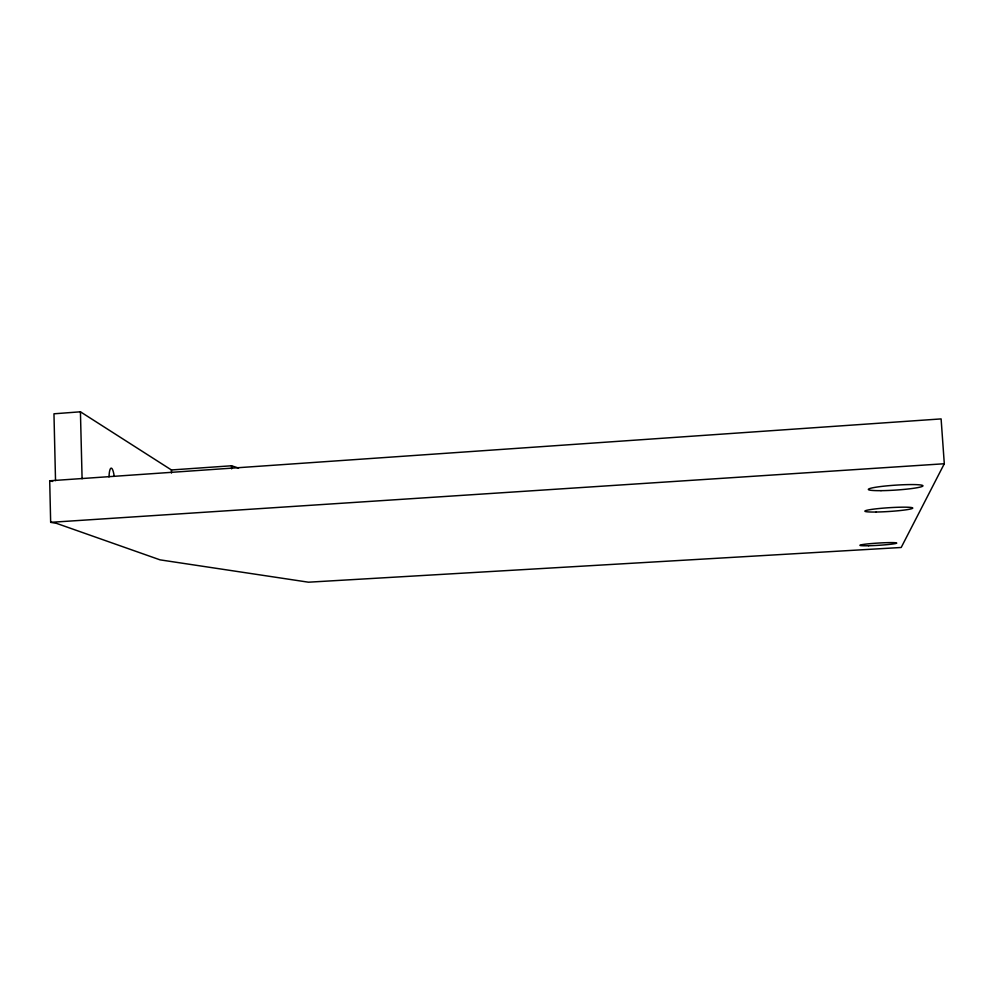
<?xml version="1.0" encoding="UTF-8"?>
<svg xmlns="http://www.w3.org/2000/svg" width="994" height="994" viewBox="0 0 994 994"><rect width="100%" height="100%" fill="white"/><g stroke="black" fill="none" stroke-linecap="round" stroke-linejoin="round"><path stroke-width="1.49" d="M944.3 463.751L901.198 547.483L308.475 582.198L160.071 559.858L56.521 523.366L50.657 522.335L49.7 480.785L941.107 418.909L944.3 463.751L50.657 522.335M238.56 468.037L231.54 465.776L171.428 469.963L80.427 411.802L53.962 413.802L55.527 480.611M49.7 480.785L52.632 481.456M231.54 465.776L231.652 468.857M171.428 469.963L171.515 473.032M80.427 411.802L82.092 478.773M109.005 476.909A13.804 2.833 87.1 0 1 111.166 468.137A13.804 2.833 87.1 0 1 114.223 476.387M880.995 490.663A27.372 2.46 -3.8 0 0 922.941 485.917A27.372 2.46 -3.8 0 0 883.007 486.265A27.372 2.46 -3.8 0 0 880.995 490.663M876.199 512.022A23.918 1.876 -3.7 0 0 912.74 508.158A23.918 1.876 -3.7 0 0 877.739 508.655A23.918 1.876 -3.7 0 0 876.199 512.022M868.594 545.743A18.476 1.131 -3.5 0 0 896.712 543.122A18.476 1.131 -3.5 0 0 869.514 543.73A18.476 1.131 -3.5 0 0 868.594 545.743"/></g></svg>
